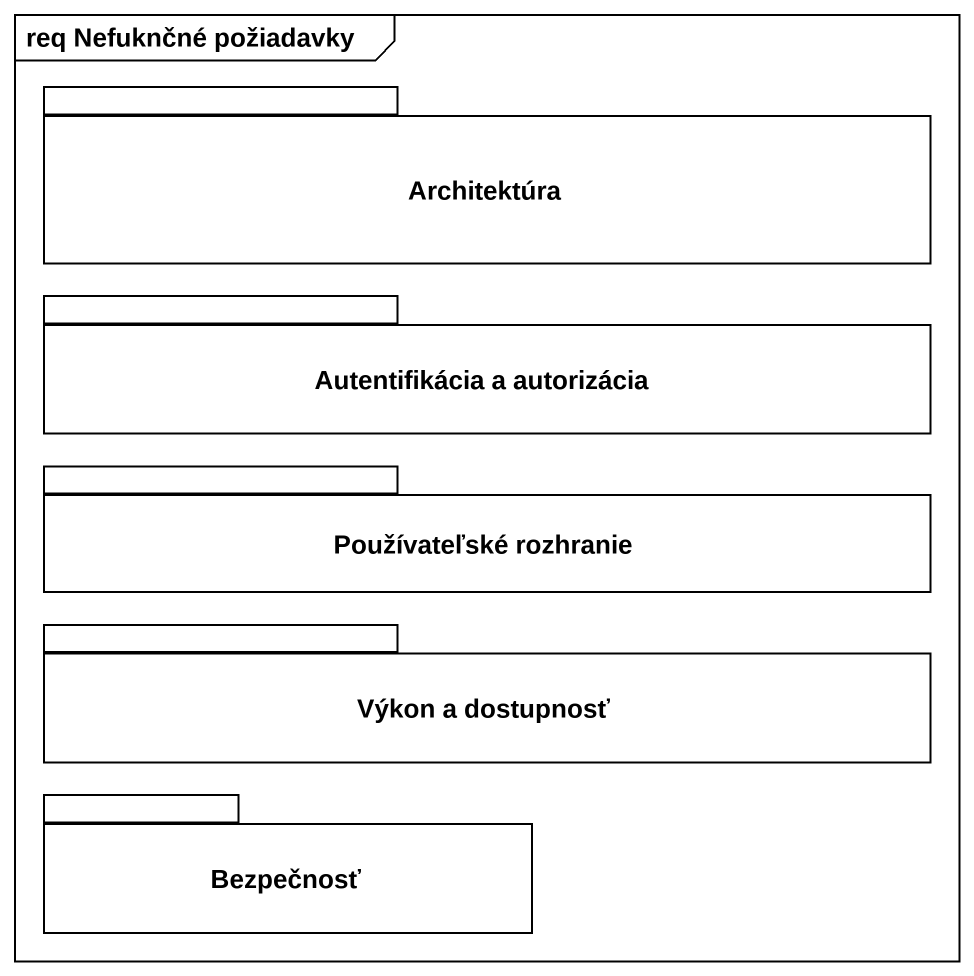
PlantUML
@startuml
mainframe req Nefuknčné požiadavky
package Architektúra {
}
package "Autentifikácia a autorizácia" as Autentifikácia_a_autorizácia {
}
package "Používateľské rozhranie" as Používateľské_rozhranie {
}
package "Výkon a dostupnosť" as Výkon_a_dostupnosť {
}
package Bezpečnosť {
}
@enduml
